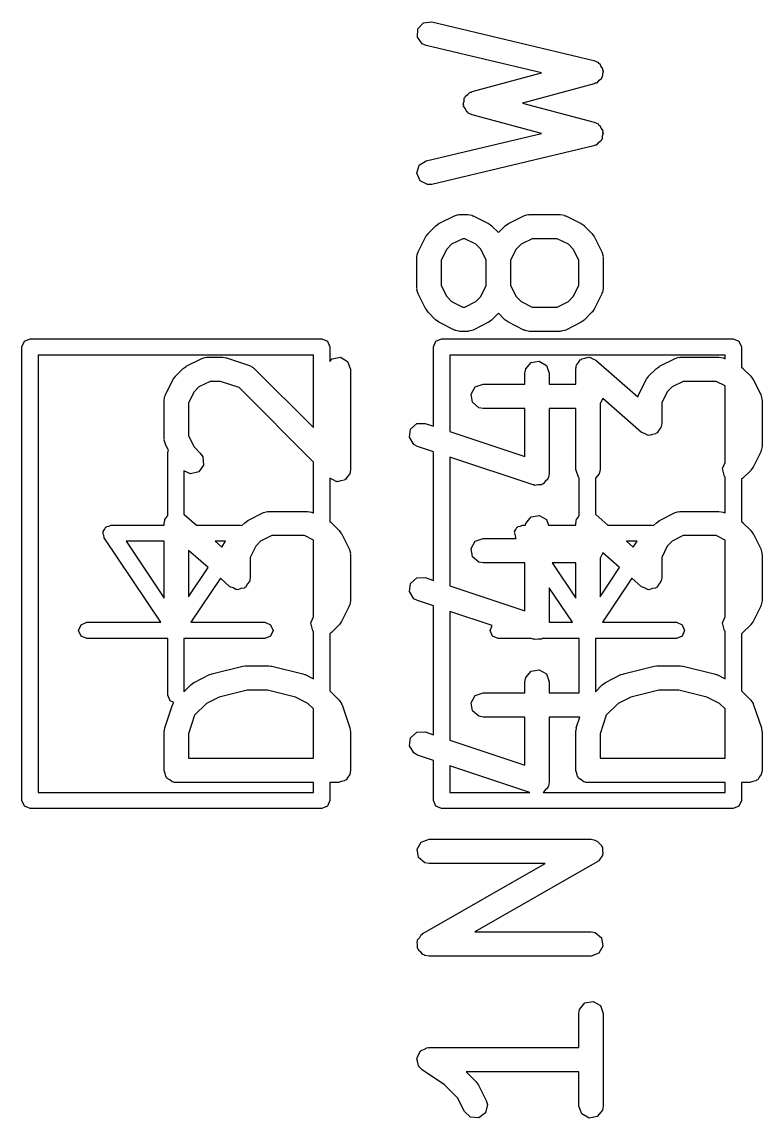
# Model space of a CAD drawing. Extents: x 43 to 269, y -130 to -26.
# Drawn here: x 151.2 to 155.76, y -109.28 to -102.51 of the extents above; entities that cross this region are included whole.
import ezdxf

# ---------------------------------------------------------------- set-up
doc = ezdxf.new("R2010")
doc.units = 0
doc.layers.add('BLACK', color=7, linetype='CONTINUOUS')

msp = doc.modelspace()

# ---------------------------------------------------------------- linework, layer by layer
at = {"layer": 'BLACK', "linetype": 'CONTINUOUS'}
for p, q in [((153.637, -102.606), (153.64, -102.555)), ((153.64, -102.555), (153.675, -102.518)), ((153.675, -102.518), (153.726, -102.512)), ((153.726, -102.512), (154.726, -102.75)), ((153.667, -102.647), (153.637, -102.606)), ((153.691, -102.658), (153.667, -102.647)), ((154.402, -102.827), (153.691, -102.658)), ((154.726, -102.75), (154.75, -102.76)), ((154.75, -102.76), (154.755, -102.766)), ((154.755, -102.766), (154.762, -102.77)), ((154.762, -102.77), (154.769, -102.787)), ((153.975, -102.941), (154.402, -102.827)), ((154.769, -102.787), (154.78, -102.801)), ((154.779, -102.834), (154.777, -102.853)), ((154.783, -102.816), (154.779, -102.834)), ((154.78, -102.801), (154.78, -102.809)), ((154.78, -102.809), (154.783, -102.816)), ((154.728, -102.895), (154.285, -103.013)), ((154.734, -102.891), (154.728, -102.895)), ((154.742, -102.89), (154.734, -102.891)), ((154.755, -102.876), (154.742, -102.89)), ((154.77, -102.866), (154.755, -102.876)), ((154.772, -102.858), (154.77, -102.866)), ((154.777, -102.853), (154.772, -102.858)), ((153.926, -102.982), (153.931, -102.977)), ((153.931, -102.977), (153.933, -102.97)), ((153.933, -102.97), (153.949, -102.959)), ((153.949, -102.959), (153.963, -102.945)), ((153.963, -102.945), (153.969, -102.945)), ((153.969, -102.945), (153.975, -102.941)), ((153.92, -103.02), (153.925, -103.001)), ((153.923, -103.026), (153.92, -103.02)), ((153.922, -103.033), (153.923, -103.026)), ((153.933, -103.049), (153.922, -103.033)), ((153.925, -103.001), (153.926, -102.982)), ((154.285, -103.013), (154.728, -103.131)), ((153.941, -103.066), (153.933, -103.049)), ((153.947, -103.069), (153.941, -103.066)), ((153.951, -103.075), (153.947, -103.069)), ((153.975, -103.086), (153.951, -103.075)), ((154.402, -103.2), (153.975, -103.086)), ((154.728, -103.131), (154.752, -103.142)), ((154.752, -103.142), (154.756, -103.149)), ((154.756, -103.149), (154.763, -103.152)), ((154.763, -103.152), (154.77, -103.169)), ((154.77, -103.169), (154.781, -103.184)), ((153.691, -103.369), (154.402, -103.2)), ((154.769, -103.248), (154.753, -103.259)), ((154.771, -103.241), (154.769, -103.248)), ((154.777, -103.235), (154.771, -103.241)), ((154.778, -103.217), (154.777, -103.235)), ((154.783, -103.199), (154.778, -103.217)), ((154.781, -103.184), (154.78, -103.192)), ((154.78, -103.192), (154.783, -103.199)), ((154.726, -103.277), (153.726, -103.515)), ((154.733, -103.272), (154.726, -103.277)), ((154.74, -103.272), (154.733, -103.272)), ((154.753, -103.259), (154.74, -103.272)), ((153.648, -103.397), (153.691, -103.369)), ((153.634, -103.446), (153.648, -103.397)), ((153.654, -103.493), (153.634, -103.446)), ((153.7, -103.516), (153.654, -103.493)), ((153.726, -103.515), (153.7, -103.516)), ((153.77, -103.756), (153.866, -103.708)), ((153.866, -103.708), (153.891, -103.701)), ((153.891, -103.701), (153.895, -103.702)), ((153.895, -103.702), (153.899, -103.7)), ((153.899, -103.7), (153.947, -103.7)), ((153.947, -103.7), (153.972, -103.705)), ((153.972, -103.705), (153.976, -103.708)), ((153.976, -103.708), (153.98, -103.708)), ((153.98, -103.708), (154.075, -103.756)), ((154.199, -103.756), (154.294, -103.708)), ((154.294, -103.708), (154.319, -103.701)), ((154.319, -103.701), (154.323, -103.702)), ((154.323, -103.702), (154.328, -103.7)), ((154.328, -103.7), (154.518, -103.7)), ((154.518, -103.7), (154.544, -103.705)), ((154.544, -103.705), (154.547, -103.708)), ((154.547, -103.708), (154.552, -103.708)), ((154.552, -103.708), (154.647, -103.756)), ((153.703, -103.817), (153.751, -103.77)), ((153.751, -103.77), (153.769, -103.757)), ((153.769, -103.757), (153.77, -103.756)), ((154.075, -103.756), (154.094, -103.769)), ((154.094, -103.769), (154.095, -103.77)), ((154.095, -103.77), (154.137, -103.812)), ((154.137, -103.812), (154.179, -103.77)), ((154.179, -103.77), (154.198, -103.757)), ((154.198, -103.757), (154.199, -103.756)), ((154.647, -103.756), (154.665, -103.769)), ((154.665, -103.769), (154.666, -103.77)), ((154.666, -103.77), (154.714, -103.817)), ((153.642, -103.932), (153.689, -103.837)), ((153.689, -103.837), (153.703, -103.819)), ((153.703, -103.819), (153.703, -103.817)), ((153.917, -103.85), (153.848, -103.884)), ((153.929, -103.85), (153.917, -103.85)), ((153.998, -103.884), (153.929, -103.85)), ((154.345, -103.85), (154.277, -103.884)), ((154.5, -103.85), (154.345, -103.85)), ((154.569, -103.884), (154.5, -103.85)), ((154.714, -103.817), (154.727, -103.836)), ((154.727, -103.836), (154.728, -103.837)), ((154.728, -103.837), (154.776, -103.932)), ((153.818, -103.915), (153.784, -103.983)), ((153.848, -103.884), (153.818, -103.915)), ((154.028, -103.915), (153.998, -103.884)), ((154.062, -103.983), (154.028, -103.915)), ((154.246, -103.915), (154.212, -103.983)), ((154.277, -103.884), (154.246, -103.915)), ((154.599, -103.915), (154.569, -103.884)), ((154.634, -103.983), (154.599, -103.915)), ((153.634, -103.966), (153.638, -103.94)), ((153.634, -104.156), (153.634, -103.966)), ((153.638, -103.94), (153.641, -103.937)), ((153.641, -103.937), (153.642, -103.932)), ((153.784, -103.983), (153.784, -104.138)), ((154.062, -104.138), (154.062, -103.983)), ((154.212, -103.983), (154.212, -104.138)), ((154.634, -104.138), (154.634, -103.983)), ((154.776, -103.932), (154.783, -103.957)), ((154.783, -103.957), (154.782, -103.961)), ((154.782, -103.961), (154.784, -103.966)), ((154.784, -103.966), (154.784, -104.156)), ((153.635, -104.16), (153.634, -104.156)), ((153.634, -104.165), (153.635, -104.16)), ((153.642, -104.19), (153.634, -104.165)), ((153.689, -104.285), (153.642, -104.19)), ((153.784, -104.138), (153.818, -104.207)), ((154.028, -104.207), (154.062, -104.138)), ((154.212, -104.138), (154.246, -104.207)), ((154.599, -104.207), (154.634, -104.138)), ((154.776, -104.19), (154.728, -104.285)), ((154.779, -104.182), (154.776, -104.185)), ((154.776, -104.185), (154.776, -104.19)), ((154.784, -104.156), (154.779, -104.182)), ((153.818, -104.207), (153.848, -104.237)), ((153.848, -104.237), (153.917, -104.272)), ((153.929, -104.272), (153.998, -104.237)), ((153.998, -104.237), (154.028, -104.207)), ((154.246, -104.207), (154.277, -104.237)), ((154.277, -104.237), (154.345, -104.272)), ((154.5, -104.272), (154.569, -104.237)), ((154.569, -104.237), (154.599, -104.207)), ((153.69, -104.286), (153.689, -104.285)), ((153.703, -104.304), (153.69, -104.286)), ((153.751, -104.352), (153.703, -104.304)), ((153.917, -104.272), (153.929, -104.272)), ((154.137, -104.31), (154.095, -104.352)), ((154.179, -104.352), (154.137, -104.31)), ((154.345, -104.272), (154.5, -104.272)), ((154.714, -104.304), (154.666, -104.352)), ((154.715, -104.303), (154.714, -104.304)), ((154.728, -104.285), (154.715, -104.303)), ((153.752, -104.353), (153.751, -104.352)), ((153.77, -104.366), (153.752, -104.353)), ((153.866, -104.414), (153.77, -104.366)), ((154.075, -104.366), (153.98, -104.414)), ((154.077, -104.365), (154.075, -104.366)), ((154.095, -104.352), (154.077, -104.365)), ((154.181, -104.353), (154.179, -104.352)), ((154.199, -104.366), (154.181, -104.353)), ((154.294, -104.414), (154.199, -104.366)), ((154.647, -104.366), (154.552, -104.414)), ((154.648, -104.365), (154.647, -104.366)), ((154.666, -104.352), (154.648, -104.365)), ((153.87, -104.414), (153.866, -104.414)), ((153.873, -104.417), (153.87, -104.414)), ((153.899, -104.422), (153.873, -104.417)), ((153.947, -104.422), (153.899, -104.422)), ((153.951, -104.42), (153.947, -104.422)), ((153.955, -104.421), (153.951, -104.42)), ((153.98, -104.414), (153.955, -104.421)), ((154.299, -104.414), (154.294, -104.414)), ((154.302, -104.417), (154.299, -104.414)), ((154.328, -104.422), (154.302, -104.417)), ((154.518, -104.422), (154.328, -104.422)), ((154.522, -104.42), (154.518, -104.422)), ((154.527, -104.421), (154.522, -104.42)), ((154.552, -104.414), (154.527, -104.421)), ((151.196, -104.518), (151.211, -104.483)), ((151.196, -107.318), (151.196, -104.518)), ((151.211, -104.483), (151.246, -104.468)), ((151.246, -104.468), (153.046, -104.468)), ((153.046, -104.468), (153.081, -104.483)), ((153.081, -104.483), (153.096, -104.518)), ((153.096, -104.518), (153.096, -104.609)), ((153.736, -104.518), (153.751, -104.483)), ((153.736, -105.007), (153.736, -104.518)), ((153.751, -104.483), (153.786, -104.468)), ((153.786, -104.468), (155.586, -104.468)), ((155.586, -104.468), (155.621, -104.483)), ((155.621, -104.483), (155.636, -104.518)), ((155.636, -104.518), (155.636, -104.643)), ((151.296, -104.568), (151.296, -107.268)), ((152.996, -104.568), (151.296, -104.568)), ((152.21, -104.637), (152.306, -104.589)), ((152.306, -104.589), (152.331, -104.582)), ((152.331, -104.582), (152.335, -104.583)), ((152.335, -104.583), (152.339, -104.581)), ((152.339, -104.581), (152.434, -104.581)), ((152.434, -104.581), (152.456, -104.585)), ((152.456, -104.585), (152.458, -104.585)), ((152.458, -104.585), (152.601, -104.633)), ((152.996, -105.016), (152.996, -104.568)), ((153.096, -104.609), (153.111, -104.591)), ((153.111, -104.591), (153.162, -104.582)), ((153.162, -104.582), (153.206, -104.608)), ((153.836, -104.568), (153.836, -105.04)), ((155.536, -104.568), (153.836, -104.568)), ((154.631, -104.615), (154.642, -104.598)), ((154.642, -104.598), (154.647, -104.596)), ((154.647, -104.596), (154.651, -104.591)), ((154.651, -104.591), (154.671, -104.588)), ((154.671, -104.588), (154.69, -104.581)), ((154.69, -104.581), (154.696, -104.583)), ((154.696, -104.583), (154.702, -104.582)), ((154.702, -104.582), (154.719, -104.592)), ((154.719, -104.592), (154.738, -104.6)), ((154.738, -104.6), (154.998, -104.827)), ((155.131, -104.637), (155.227, -104.589)), ((155.227, -104.589), (155.251, -104.582)), ((155.251, -104.582), (155.256, -104.583)), ((155.256, -104.583), (155.26, -104.581)), ((155.26, -104.581), (155.498, -104.581)), ((155.498, -104.581), (155.524, -104.586)), ((155.524, -104.586), (155.527, -104.588)), ((155.527, -104.588), (155.532, -104.589)), ((155.532, -104.589), (155.536, -104.591)), ((155.536, -104.591), (155.536, -104.568)), ((152.143, -104.698), (152.191, -104.651)), ((152.191, -104.651), (152.209, -104.638)), ((152.209, -104.638), (152.21, -104.637)), ((152.601, -104.633), (152.624, -104.645)), ((152.624, -104.645), (152.626, -104.649)), ((152.626, -104.649), (152.63, -104.651)), ((152.63, -104.651), (152.996, -105.016)), ((153.206, -104.608), (153.224, -104.656)), ((153.224, -104.656), (153.224, -105.275)), ((154.3, -104.68), (154.305, -104.654)), ((154.305, -104.654), (154.338, -104.615)), ((154.338, -104.615), (154.388, -104.606)), ((154.388, -104.606), (154.433, -104.632)), ((154.433, -104.632), (154.45, -104.68)), ((154.614, -104.656), (154.616, -104.645)), ((154.614, -104.748), (154.614, -104.656)), ((154.615, -104.642), (154.617, -104.639)), ((154.616, -104.645), (154.615, -104.642)), ((154.617, -104.639), (154.618, -104.63)), ((154.618, -104.63), (154.631, -104.615)), ((155.064, -104.698), (155.112, -104.651)), ((155.112, -104.651), (155.13, -104.638)), ((155.13, -104.638), (155.131, -104.637)), ((155.636, -104.643), (155.645, -104.65)), ((155.645, -104.65), (155.646, -104.651)), ((155.646, -104.651), (155.694, -104.698)), ((152.082, -104.813), (152.129, -104.718)), ((152.129, -104.718), (152.143, -104.7)), ((152.143, -104.7), (152.143, -104.698)), ((152.357, -104.731), (152.288, -104.765)), ((152.422, -104.731), (152.357, -104.731)), ((152.537, -104.769), (152.422, -104.731)), ((154.3, -104.748), (154.3, -104.68)), ((154.45, -104.68), (154.45, -104.748)), ((155.002, -104.813), (155.05, -104.718)), ((155.05, -104.718), (155.063, -104.7)), ((155.063, -104.7), (155.064, -104.698)), ((155.278, -104.731), (155.209, -104.765)), ((155.48, -104.731), (155.278, -104.731)), ((155.536, -104.759), (155.48, -104.731)), ((155.694, -104.698), (155.707, -104.717)), ((155.707, -104.717), (155.708, -104.718)), ((155.708, -104.718), (155.756, -104.813)), ((152.258, -104.796), (152.224, -104.864)), ((152.288, -104.765), (152.258, -104.796)), ((152.996, -105.229), (152.537, -104.769)), ((153.968, -104.81), (153.994, -104.765)), ((153.994, -104.765), (154.042, -104.748)), ((154.042, -104.748), (154.3, -104.748)), ((154.45, -104.748), (154.614, -104.748)), ((155.179, -104.796), (155.145, -104.864)), ((155.209, -104.765), (155.179, -104.796)), ((155.536, -105.231), (155.536, -104.759)), ((152.074, -104.847), (152.078, -104.821)), ((152.074, -105.085), (152.074, -104.847)), ((152.078, -104.821), (152.081, -104.817)), ((152.081, -104.817), (152.082, -104.813)), ((152.224, -104.864), (152.224, -105.067)), ((153.977, -104.86), (153.968, -104.81)), ((154.016, -104.893), (153.977, -104.86)), ((154.782, -104.837), (154.764, -104.868)), ((154.764, -104.868), (154.764, -105.275)), ((155.02, -105.046), (154.782, -104.837)), ((154.998, -104.827), (154.999, -104.821)), ((154.999, -104.821), (155.002, -104.817)), ((155.002, -104.817), (155.002, -104.813)), ((155.145, -104.864), (155.145, -104.989)), ((155.756, -104.813), (155.763, -104.838)), ((155.763, -104.838), (155.762, -104.842)), ((155.762, -104.842), (155.764, -104.847)), ((155.764, -104.847), (155.764, -105.132)), ((154.042, -104.898), (154.016, -104.893)), ((154.3, -104.898), (154.042, -104.898)), ((154.3, -105.195), (154.3, -104.898)), ((154.45, -104.898), (154.45, -105.299)), ((154.614, -104.898), (154.45, -104.898)), ((154.614, -105.275), (154.614, -104.898)), ((153.595, -105.025), (153.633, -104.991)), ((153.633, -104.991), (153.685, -104.99)), ((153.685, -104.99), (153.736, -105.007)), ((155.142, -105.007), (155.14, -105.015)), ((155.143, -105.004), (155.142, -105.007)), ((155.145, -104.989), (155.143, -105.001)), ((155.143, -105.001), (155.143, -105.004)), ((152.224, -105.067), (152.258, -105.135)), ((153.588, -105.076), (153.595, -105.025)), ((153.836, -105.04), (154.3, -105.195)), ((155.039, -105.053), (155.02, -105.046)), ((155.057, -105.063), (155.039, -105.053)), ((155.062, -105.062), (155.057, -105.063)), ((155.068, -105.064), (155.062, -105.062)), ((155.087, -105.058), (155.068, -105.064)), ((155.107, -105.054), (155.087, -105.058)), ((155.111, -105.05), (155.107, -105.054)), ((155.117, -105.048), (155.111, -105.05)), ((155.127, -105.031), (155.117, -105.048)), ((155.14, -105.015), (155.127, -105.031)), ((152.075, -105.089), (152.074, -105.085)), ((152.074, -105.093), (152.075, -105.089)), ((152.082, -105.118), (152.074, -105.093)), ((152.101, -105.157), (152.082, -105.118)), ((152.258, -105.135), (152.297, -105.174)), ((153.614, -105.12), (153.588, -105.076)), ((153.637, -105.132), (153.614, -105.12)), ((153.736, -105.165), (153.637, -105.132)), ((155.764, -105.132), (155.759, -105.158)), ((152.096, -105.168), (152.101, -105.157)), ((152.096, -105.559), (152.096, -105.168)), ((152.297, -105.174), (152.312, -105.196)), ((152.312, -105.196), (152.316, -105.247)), ((153.736, -105.959), (153.736, -105.165)), ((154.352, -105.37), (153.836, -105.198)), ((153.836, -105.198), (153.836, -105.993)), ((155.756, -105.166), (155.708, -105.261)), ((155.759, -105.158), (155.756, -105.161)), ((155.756, -105.161), (155.756, -105.166)), ((152.316, -105.247), (152.287, -105.289)), ((152.996, -105.544), (152.996, -105.229)), ((153.224, -105.275), (153.221, -105.291)), ((154.631, -105.323), (154.614, -105.275)), ((154.764, -105.275), (154.759, -105.301)), ((155.519, -105.269), (155.536, -105.231)), ((155.532, -105.318), (155.519, -105.269)), ((155.708, -105.261), (155.695, -105.279)), ((152.237, -105.302), (152.196, -105.283)), ((152.196, -105.283), (152.196, -105.551)), ((152.287, -105.289), (152.237, -105.302)), ((153.116, -105.338), (153.096, -105.328)), ((153.096, -105.328), (153.096, -105.596)), ((153.136, -105.349), (153.116, -105.338)), ((153.164, -105.344), (153.142, -105.35)), ((153.186, -105.34), (153.164, -105.344)), ((153.188, -105.337), (153.186, -105.34)), ((153.192, -105.337), (153.188, -105.337)), ((153.205, -105.318), (153.192, -105.337)), ((153.219, -105.301), (153.205, -105.318)), ((153.22, -105.296), (153.219, -105.301)), ((153.221, -105.295), (153.22, -105.296)), ((153.221, -105.291), (153.221, -105.295)), ((154.441, -105.335), (154.426, -105.348)), ((154.442, -105.329), (154.441, -105.335)), ((154.446, -105.325), (154.442, -105.329)), ((154.45, -105.299), (154.446, -105.325)), ((154.636, -105.326), (154.631, -105.323)), ((154.636, -105.559), (154.636, -105.326)), ((154.759, -105.301), (154.736, -105.328)), ((154.736, -105.328), (154.736, -105.551)), ((155.536, -105.321), (155.532, -105.318)), ((155.536, -105.544), (155.536, -105.321)), ((155.646, -105.328), (155.636, -105.335)), ((155.636, -105.335), (155.636, -105.596)), ((155.694, -105.281), (155.646, -105.328)), ((155.695, -105.279), (155.694, -105.281)), ((153.139, -105.348), (153.136, -105.349)), ((153.142, -105.35), (153.139, -105.348)), ((154.357, -105.37), (154.352, -105.37)), ((154.362, -105.373), (154.357, -105.37)), ((154.382, -105.369), (154.362, -105.373)), ((154.403, -105.369), (154.382, -105.369)), ((154.407, -105.365), (154.403, -105.369)), ((154.413, -105.364), (154.407, -105.365)), ((154.426, -105.348), (154.413, -105.364)), ((152.591, -105.589), (152.687, -105.541)), ((152.687, -105.541), (152.711, -105.534)), ((152.711, -105.534), (152.716, -105.535)), ((152.716, -105.535), (152.72, -105.533)), ((152.72, -105.533), (152.958, -105.533)), ((152.958, -105.533), (152.984, -105.538)), ((152.984, -105.538), (152.987, -105.541)), ((152.987, -105.541), (152.992, -105.541)), ((152.992, -105.541), (152.996, -105.544)), ((155.131, -105.589), (155.227, -105.541)), ((155.227, -105.541), (155.251, -105.534)), ((155.251, -105.534), (155.256, -105.535)), ((155.256, -105.535), (155.26, -105.533)), ((155.26, -105.533), (155.498, -105.533)), ((155.498, -105.533), (155.524, -105.538)), ((155.524, -105.538), (155.527, -105.541)), ((155.527, -105.541), (155.532, -105.541)), ((155.532, -105.541), (155.536, -105.544)), ((152.074, -105.608), (152.076, -105.597)), ((152.074, -105.618), (152.074, -105.608)), ((152.075, -105.594), (152.077, -105.591)), ((152.076, -105.597), (152.075, -105.594)), ((152.077, -105.591), (152.078, -105.583)), ((152.078, -105.583), (152.091, -105.567)), ((152.091, -105.567), (152.096, -105.559)), ((152.196, -105.551), (152.198, -105.552)), ((152.198, -105.552), (152.273, -105.618)), ((152.554, -105.621), (152.572, -105.603)), ((152.572, -105.603), (152.59, -105.59)), ((152.59, -105.59), (152.591, -105.589)), ((153.096, -105.596), (153.105, -105.602)), ((153.105, -105.602), (153.106, -105.603)), ((153.106, -105.603), (153.154, -105.651)), ((154.303, -105.618), (154.305, -105.607)), ((154.305, -105.607), (154.338, -105.567)), ((154.338, -105.567), (154.388, -105.558)), ((154.388, -105.558), (154.433, -105.584)), ((154.433, -105.584), (154.445, -105.618)), ((154.614, -105.608), (154.616, -105.597)), ((154.614, -105.618), (154.614, -105.608)), ((154.615, -105.594), (154.617, -105.591)), ((154.616, -105.597), (154.615, -105.594)), ((154.617, -105.591), (154.618, -105.583)), ((154.618, -105.583), (154.631, -105.567)), ((154.631, -105.567), (154.636, -105.559)), ((154.736, -105.551), (154.738, -105.552)), ((154.738, -105.552), (154.813, -105.618)), ((155.094, -105.621), (155.112, -105.603)), ((155.112, -105.603), (155.13, -105.59)), ((155.13, -105.59), (155.131, -105.589)), ((155.636, -105.596), (155.645, -105.602)), ((155.645, -105.602), (155.646, -105.603)), ((155.646, -105.603), (155.694, -105.651)), ((151.696, -105.668), (151.698, -105.663)), ((151.702, -105.681), (151.696, -105.668)), ((151.697, -105.658), (151.705, -105.646)), ((151.698, -105.663), (151.697, -105.658)), ((151.704, -105.696), (151.702, -105.681)), ((151.705, -105.646), (151.711, -105.633)), ((151.711, -105.633), (151.715, -105.631)), ((151.715, -105.631), (151.718, -105.626)), ((151.718, -105.626), (151.733, -105.624)), ((151.733, -105.624), (151.746, -105.618)), ((151.746, -105.618), (152.074, -105.618)), ((152.273, -105.618), (152.546, -105.618)), ((152.546, -105.618), (152.554, -105.621)), ((152.738, -105.683), (152.669, -105.718)), ((152.94, -105.683), (152.738, -105.683)), ((152.996, -105.711), (152.94, -105.683)), ((153.154, -105.651), (153.167, -105.669)), ((153.167, -105.669), (153.168, -105.67)), ((153.168, -105.67), (153.216, -105.765)), ((154.236, -105.668), (154.238, -105.663)), ((154.242, -105.681), (154.236, -105.668)), ((154.237, -105.658), (154.245, -105.646)), ((154.238, -105.663), (154.237, -105.658)), ((154.244, -105.696), (154.242, -105.681)), ((154.245, -105.646), (154.251, -105.633)), ((154.251, -105.633), (154.255, -105.631)), ((154.255, -105.631), (154.258, -105.626)), ((154.258, -105.626), (154.273, -105.624)), ((154.273, -105.624), (154.286, -105.618)), ((154.286, -105.618), (154.303, -105.618)), ((154.445, -105.618), (154.614, -105.618)), ((154.813, -105.618), (155.086, -105.618)), ((155.086, -105.618), (155.094, -105.621)), ((155.278, -105.683), (155.209, -105.718)), ((155.48, -105.683), (155.278, -105.683)), ((155.536, -105.711), (155.48, -105.683)), ((155.694, -105.651), (155.707, -105.669)), ((155.707, -105.669), (155.708, -105.67)), ((155.708, -105.67), (155.756, -105.765)), ((152.053, -106.218), (151.704, -105.696)), ((151.839, -105.718), (152.074, -106.069)), ((152.074, -105.718), (151.839, -105.718)), ((152.074, -106.069), (152.074, -105.718)), ((152.388, -105.718), (152.429, -105.754)), ((152.453, -105.718), (152.388, -105.718)), ((152.429, -105.754), (152.453, -105.718)), ((152.639, -105.748), (152.605, -105.817)), ((152.669, -105.718), (152.639, -105.748)), ((152.996, -106.184), (152.996, -105.711)), ((153.968, -105.762), (153.994, -105.718)), ((153.994, -105.718), (154.042, -105.7)), ((154.042, -105.7), (154.247, -105.7)), ((154.247, -105.7), (154.244, -105.696)), ((154.928, -105.718), (154.969, -105.754)), ((154.993, -105.718), (154.928, -105.718)), ((154.969, -105.754), (154.993, -105.718)), ((155.179, -105.748), (155.145, -105.817)), ((155.209, -105.718), (155.179, -105.748)), ((155.536, -106.184), (155.536, -105.711)), ((152.345, -105.88), (152.224, -105.774)), ((152.224, -105.774), (152.224, -106.061)), ((152.605, -105.817), (152.605, -105.942)), ((153.216, -105.765), (153.223, -105.79)), ((153.223, -105.79), (153.222, -105.795)), ((153.222, -105.795), (153.224, -105.799)), ((153.224, -105.799), (153.224, -106.085)), ((153.977, -105.813), (153.968, -105.762)), ((154.016, -105.846), (153.977, -105.813)), ((154.782, -105.79), (154.764, -105.821)), ((154.885, -105.88), (154.782, -105.79)), ((155.145, -105.817), (155.145, -105.942)), ((155.756, -105.765), (155.763, -105.79)), ((155.763, -105.79), (155.762, -105.795)), ((155.762, -105.795), (155.764, -105.799)), ((155.764, -105.799), (155.764, -106.085)), ((152.224, -106.061), (152.345, -105.88)), ((154.042, -105.85), (154.016, -105.846)), ((154.3, -105.85), (154.042, -105.85)), ((154.3, -106.147), (154.3, -105.85)), ((154.468, -105.85), (154.614, -106.069)), ((154.614, -105.85), (154.468, -105.85)), ((154.614, -106.069), (154.614, -105.85)), ((154.764, -105.821), (154.764, -106.061)), ((154.764, -106.061), (154.885, -105.88)), ((152.421, -105.946), (152.239, -106.218)), ((152.48, -105.998), (152.421, -105.946)), ((152.605, -105.942), (152.603, -105.953)), ((152.603, -105.953), (152.603, -105.956)), ((153.595, -105.978), (153.633, -105.943)), ((153.633, -105.943), (153.685, -105.942)), ((153.685, -105.942), (153.736, -105.959)), ((154.961, -105.946), (154.779, -106.218)), ((155.02, -105.998), (154.961, -105.946)), ((155.145, -105.942), (155.143, -105.953)), ((155.143, -105.953), (155.143, -105.956)), ((152.499, -106.006), (152.48, -105.998)), ((152.517, -106.016), (152.499, -106.006)), ((152.522, -106.015), (152.517, -106.016)), ((152.528, -106.017), (152.522, -106.015)), ((152.547, -106.01), (152.528, -106.017)), ((152.567, -106.007), (152.547, -106.01)), ((152.571, -106.002), (152.567, -106.007)), ((152.577, -106), (152.571, -106.002)), ((152.587, -105.983), (152.577, -106)), ((152.6, -105.967), (152.587, -105.983)), ((152.602, -105.959), (152.6, -105.967)), ((152.603, -105.956), (152.602, -105.959)), ((153.588, -106.028), (153.595, -105.978)), ((153.836, -105.993), (154.3, -106.147)), ((154.593, -106.218), (154.45, -106.005)), ((154.45, -106.005), (154.45, -106.218)), ((155.039, -106.006), (155.02, -105.998)), ((155.057, -106.016), (155.039, -106.006)), ((155.062, -106.015), (155.057, -106.016)), ((155.068, -106.017), (155.062, -106.015)), ((155.087, -106.01), (155.068, -106.017)), ((155.107, -106.007), (155.087, -106.01)), ((155.111, -106.002), (155.107, -106.007)), ((155.117, -106), (155.111, -106.002)), ((155.127, -105.983), (155.117, -106)), ((155.14, -105.967), (155.127, -105.983)), ((155.142, -105.959), (155.14, -105.967)), ((155.143, -105.956), (155.142, -105.959)), ((153.224, -106.085), (153.219, -106.11)), ((153.614, -106.072), (153.588, -106.028)), ((153.637, -106.084), (153.614, -106.072)), ((153.736, -106.117), (153.637, -106.084)), ((155.764, -106.085), (155.759, -106.11)), ((153.216, -106.118), (153.168, -106.213)), ((153.219, -106.11), (153.216, -106.114)), ((153.216, -106.114), (153.216, -106.118)), ((153.736, -106.912), (153.736, -106.117)), ((154.098, -106.238), (153.836, -106.151)), ((153.836, -106.151), (153.836, -106.945)), ((155.756, -106.118), (155.708, -106.213)), ((155.759, -106.11), (155.756, -106.114)), ((155.756, -106.114), (155.756, -106.118)), ((151.561, -106.233), (151.596, -106.218)), ((151.596, -106.218), (152.053, -106.218)), ((152.239, -106.218), (152.696, -106.218)), ((152.696, -106.218), (152.731, -106.233)), ((152.979, -106.221), (152.996, -106.184)), ((152.992, -106.271), (152.979, -106.221)), ((153.168, -106.213), (153.155, -106.231)), ((154.45, -106.218), (154.593, -106.218)), ((154.779, -106.218), (155.236, -106.218)), ((155.236, -106.218), (155.271, -106.233)), ((155.519, -106.221), (155.536, -106.184)), ((155.532, -106.271), (155.519, -106.221)), ((155.708, -106.213), (155.695, -106.231)), ((151.546, -106.268), (151.561, -106.233)), ((151.561, -106.303), (151.546, -106.268)), ((152.731, -106.233), (152.746, -106.268)), ((152.746, -106.268), (152.731, -106.303)), ((152.996, -106.273), (152.992, -106.271)), ((152.996, -106.567), (152.996, -106.273)), ((153.106, -106.281), (153.096, -106.288)), ((153.096, -106.288), (153.096, -106.64)), ((153.154, -106.233), (153.106, -106.281)), ((153.155, -106.231), (153.154, -106.233)), ((154.086, -106.268), (154.098, -106.238)), ((154.101, -106.303), (154.086, -106.268)), ((155.271, -106.233), (155.286, -106.268)), ((155.286, -106.268), (155.271, -106.303)), ((155.536, -106.273), (155.532, -106.271)), ((155.536, -106.567), (155.536, -106.273)), ((155.646, -106.281), (155.636, -106.288)), ((155.636, -106.288), (155.636, -106.64)), ((155.694, -106.233), (155.646, -106.281)), ((155.695, -106.231), (155.694, -106.233)), ((151.596, -106.318), (151.561, -106.303)), ((152.096, -106.318), (151.596, -106.318)), ((152.096, -106.668), (152.096, -106.318)), ((152.696, -106.318), (152.196, -106.318)), ((152.196, -106.318), (152.196, -106.646)), ((152.731, -106.303), (152.696, -106.318)), ((154.136, -106.318), (154.101, -106.303)), ((154.338, -106.318), (154.136, -106.318)), ((154.352, -106.322), (154.338, -106.318)), ((154.357, -106.322), (154.352, -106.322)), ((154.362, -106.325), (154.357, -106.322)), ((154.382, -106.322), (154.362, -106.325)), ((154.403, -106.321), (154.382, -106.322)), ((154.406, -106.318), (154.403, -106.321)), ((154.636, -106.318), (154.406, -106.318)), ((154.636, -106.653), (154.636, -106.318)), ((155.236, -106.318), (154.736, -106.318)), ((154.736, -106.318), (154.736, -106.646)), ((155.271, -106.303), (155.236, -106.318)), ((152.369, -106.536), (152.559, -106.488)), ((152.559, -106.488), (152.574, -106.487)), ((152.574, -106.487), (152.577, -106.486)), ((152.577, -106.486), (152.72, -106.486)), ((152.72, -106.486), (152.735, -106.488)), ((152.735, -106.488), (152.738, -106.488)), ((152.738, -106.488), (152.929, -106.536)), ((154.909, -106.536), (155.099, -106.488)), ((155.099, -106.488), (155.114, -106.487)), ((155.114, -106.487), (155.117, -106.486)), ((155.117, -106.486), (155.26, -106.486)), ((155.26, -106.486), (155.275, -106.488)), ((155.275, -106.488), (155.278, -106.488)), ((155.278, -106.488), (155.469, -106.536)), ((152.258, -106.589), (152.353, -106.541)), ((152.353, -106.541), (152.366, -106.538)), ((152.366, -106.538), (152.369, -106.536)), ((152.929, -106.536), (152.941, -106.541)), ((152.941, -106.541), (152.944, -106.541)), ((152.944, -106.541), (152.996, -106.567)), ((154.3, -106.585), (154.305, -106.559)), ((154.305, -106.559), (154.338, -106.52)), ((154.338, -106.52), (154.388, -106.511)), ((154.388, -106.511), (154.433, -106.536)), ((154.433, -106.536), (154.45, -106.585)), ((154.798, -106.589), (154.893, -106.541)), ((154.893, -106.541), (154.906, -106.538)), ((154.906, -106.538), (154.909, -106.536)), ((155.469, -106.536), (155.481, -106.541)), ((155.481, -106.541), (155.484, -106.541)), ((155.484, -106.541), (155.536, -106.567)), ((152.196, -106.646), (152.238, -106.603)), ((152.238, -106.603), (152.257, -106.59)), ((152.257, -106.59), (152.258, -106.589)), ((154.3, -106.653), (154.3, -106.585)), ((154.45, -106.585), (154.45, -106.653)), ((154.736, -106.646), (154.778, -106.603)), ((154.778, -106.603), (154.797, -106.59)), ((154.797, -106.59), (154.798, -106.589)), ((152.111, -106.703), (152.096, -106.668)), ((152.413, -106.679), (152.336, -106.718)), ((152.586, -106.636), (152.413, -106.679)), ((152.711, -106.636), (152.586, -106.636)), ((152.884, -106.679), (152.711, -106.636)), ((152.961, -106.718), (152.884, -106.679)), ((153.096, -106.64), (153.154, -106.698)), ((153.154, -106.698), (153.169, -106.72)), ((153.968, -106.714), (153.994, -106.67)), ((153.994, -106.67), (154.042, -106.653)), ((154.042, -106.653), (154.3, -106.653)), ((154.45, -106.653), (154.636, -106.653)), ((154.953, -106.679), (154.876, -106.718)), ((155.126, -106.636), (154.953, -106.679)), ((155.251, -106.636), (155.126, -106.636)), ((155.424, -106.679), (155.251, -106.636)), ((155.501, -106.718), (155.424, -106.679)), ((155.636, -106.64), (155.694, -106.698)), ((155.694, -106.698), (155.709, -106.72)), ((152.077, -106.87), (152.125, -106.728)), ((152.133, -106.713), (152.111, -106.703)), ((152.125, -106.728), (152.133, -106.713)), ((152.336, -106.718), (152.262, -106.792)), ((152.996, -106.752), (152.961, -106.718)), ((152.996, -107.057), (152.996, -106.752)), ((153.169, -106.72), (153.169, -106.724)), ((153.169, -106.724), (153.172, -106.728)), ((153.172, -106.728), (153.22, -106.87)), ((153.977, -106.765), (153.968, -106.714)), ((154.016, -106.798), (153.977, -106.765)), ((154.876, -106.718), (154.802, -106.792)), ((155.536, -106.752), (155.501, -106.718)), ((155.536, -107.057), (155.536, -106.752)), ((155.709, -106.72), (155.709, -106.724)), ((155.709, -106.724), (155.712, -106.728)), ((155.712, -106.728), (155.76, -106.87)), ((152.262, -106.792), (152.224, -106.906)), ((154.042, -106.803), (154.016, -106.798)), ((154.3, -106.803), (154.042, -106.803)), ((154.3, -107.1), (154.3, -106.803)), ((154.45, -106.803), (154.45, -107.204)), ((154.64, -106.803), (154.45, -106.803)), ((154.617, -106.87), (154.64, -106.803)), ((154.802, -106.792), (154.764, -106.906)), ((152.074, -106.894), (152.078, -106.872)), ((152.074, -107.132), (152.074, -106.894)), ((152.078, -106.872), (152.077, -106.87)), ((153.22, -106.87), (153.223, -106.893)), ((153.223, -106.893), (153.224, -106.894)), ((153.224, -106.894), (153.224, -107.132)), ((153.595, -106.93), (153.633, -106.896)), ((153.633, -106.896), (153.685, -106.894)), ((153.685, -106.894), (153.736, -106.912)), ((154.614, -106.894), (154.618, -106.872)), ((154.614, -107.132), (154.614, -106.894)), ((154.618, -106.872), (154.617, -106.87)), ((155.76, -106.87), (155.763, -106.893)), ((155.763, -106.893), (155.764, -106.894)), ((155.764, -106.894), (155.764, -107.132)), ((152.224, -106.906), (152.224, -107.057)), ((153.588, -106.981), (153.595, -106.93)), ((153.836, -106.945), (154.3, -107.1)), ((154.764, -106.906), (154.764, -107.057)), ((153.614, -107.024), (153.588, -106.981)), ((153.637, -107.037), (153.614, -107.024)), ((153.736, -107.07), (153.637, -107.037)), ((152.224, -107.057), (152.996, -107.057)), ((153.736, -107.318), (153.736, -107.07)), ((154.331, -107.268), (153.836, -107.103)), ((153.836, -107.103), (153.836, -107.268)), ((154.764, -107.057), (155.536, -107.057)), ((152.08, -107.151), (152.074, -107.132)), ((152.084, -107.17), (152.08, -107.151)), ((152.089, -107.174), (152.084, -107.17)), ((153.207, -107.173), (153.197, -107.19)), ((153.219, -107.158), (153.207, -107.173)), ((153.221, -107.148), (153.219, -107.158)), ((153.222, -107.145), (153.221, -107.148)), ((153.224, -107.132), (153.222, -107.142)), ((153.222, -107.142), (153.222, -107.145)), ((154.62, -107.151), (154.614, -107.132)), ((154.624, -107.17), (154.62, -107.151)), ((154.629, -107.174), (154.624, -107.17)), ((155.747, -107.173), (155.737, -107.19)), ((155.759, -107.158), (155.747, -107.173)), ((155.761, -107.148), (155.759, -107.158)), ((155.762, -107.145), (155.761, -107.148)), ((155.764, -107.132), (155.762, -107.142)), ((155.762, -107.142), (155.762, -107.145)), ((152.091, -107.18), (152.089, -107.174)), ((152.108, -107.19), (152.091, -107.18)), ((152.123, -107.203), (152.108, -107.19)), ((152.133, -107.204), (152.123, -107.203)), ((152.136, -107.206), (152.133, -107.204)), ((152.139, -107.206), (152.136, -107.206)), ((152.149, -107.207), (152.139, -107.206)), ((152.996, -107.207), (152.149, -107.207)), ((152.996, -107.268), (152.996, -107.207)), ((153.149, -107.207), (153.096, -107.207)), ((153.096, -107.207), (153.096, -107.318)), ((153.167, -107.201), (153.149, -107.207)), ((153.186, -107.197), (153.167, -107.201)), ((153.19, -107.192), (153.186, -107.197)), ((153.197, -107.19), (153.19, -107.192)), ((154.441, -107.239), (154.426, -107.253)), ((154.442, -107.234), (154.441, -107.239)), ((154.446, -107.229), (154.442, -107.234)), ((154.45, -107.204), (154.446, -107.229)), ((154.631, -107.18), (154.629, -107.174)), ((154.648, -107.19), (154.631, -107.18)), ((154.663, -107.203), (154.648, -107.19)), ((154.673, -107.204), (154.663, -107.203)), ((154.676, -107.206), (154.673, -107.204)), ((154.679, -107.206), (154.676, -107.206)), ((154.689, -107.207), (154.679, -107.206)), ((155.536, -107.207), (154.689, -107.207)), ((155.536, -107.268), (155.536, -107.207)), ((155.689, -107.207), (155.636, -107.207)), ((155.636, -107.207), (155.636, -107.318)), ((155.707, -107.201), (155.689, -107.207)), ((155.726, -107.197), (155.707, -107.201)), ((155.73, -107.192), (155.726, -107.197)), ((155.737, -107.19), (155.73, -107.192)), ((151.296, -107.268), (152.996, -107.268)), ((153.836, -107.268), (154.331, -107.268)), ((154.426, -107.253), (154.413, -107.268)), ((154.413, -107.268), (155.536, -107.268)), ((151.211, -107.353), (151.196, -107.318)), ((151.246, -107.368), (151.211, -107.353)), ((153.046, -107.368), (151.246, -107.368)), ((153.081, -107.353), (153.046, -107.368)), ((153.096, -107.318), (153.081, -107.353)), ((153.751, -107.353), (153.736, -107.318)), ((153.786, -107.368), (153.751, -107.353)), ((155.586, -107.368), (153.786, -107.368)), ((155.621, -107.353), (155.586, -107.368)), ((155.636, -107.318), (155.621, -107.353)), ((153.635, -107.619), (153.66, -107.575)), ((153.66, -107.575), (153.709, -107.557)), ((153.709, -107.557), (154.709, -107.557)), ((154.709, -107.557), (154.734, -107.562)), ((154.734, -107.562), (154.74, -107.566)), ((154.74, -107.566), (154.746, -107.568)), ((154.746, -107.568), (154.759, -107.582)), ((153.644, -107.67), (153.635, -107.619)), ((154.759, -107.582), (154.774, -107.595)), ((154.774, -107.595), (154.775, -107.602)), ((154.775, -107.602), (154.779, -107.607)), ((154.779, -107.607), (154.779, -107.626)), ((154.779, -107.626), (154.782, -107.645)), ((154.782, -107.645), (154.779, -107.651)), ((153.683, -107.703), (153.644, -107.67)), ((153.671, -108.139), (154.426, -107.707)), ((153.709, -107.707), (153.683, -107.703)), ((154.426, -107.707), (153.709, -107.707)), ((154.746, -107.697), (153.991, -108.129)), ((154.75, -107.692), (154.746, -107.697)), ((154.757, -107.69), (154.75, -107.692)), ((154.766, -107.673), (154.757, -107.69)), ((154.779, -107.658), (154.766, -107.673)), ((154.779, -107.651), (154.779, -107.658)), ((153.635, -108.191), (153.638, -108.185)), ((153.638, -108.178), (153.651, -108.163)), ((153.638, -108.185), (153.638, -108.178)), ((153.651, -108.163), (153.66, -108.146)), ((153.66, -108.146), (153.667, -108.144)), ((153.667, -108.144), (153.671, -108.139)), ((153.991, -108.129), (154.709, -108.129)), ((154.709, -108.129), (154.734, -108.133)), ((154.734, -108.133), (154.774, -108.166)), ((154.774, -108.166), (154.782, -108.217)), ((153.638, -108.21), (153.635, -108.191)), ((153.638, -108.229), (153.638, -108.21)), ((153.642, -108.234), (153.638, -108.229)), ((153.644, -108.241), (153.642, -108.234)), ((153.658, -108.254), (153.644, -108.241)), ((153.671, -108.268), (153.658, -108.254)), ((154.782, -108.217), (154.757, -108.261)), ((153.678, -108.27), (153.671, -108.268)), ((153.683, -108.274), (153.678, -108.27)), ((153.709, -108.279), (153.683, -108.274)), ((154.709, -108.279), (153.709, -108.279)), ((154.757, -108.261), (154.709, -108.279)), ((154.638, -108.607), (154.671, -108.567)), ((154.671, -108.567), (154.722, -108.558)), ((154.722, -108.558), (154.766, -108.584)), ((154.766, -108.584), (154.784, -108.632)), ((154.634, -108.632), (154.638, -108.607)), ((154.634, -108.843), (154.634, -108.632)), ((154.784, -108.632), (154.784, -109.204)), ((153.654, -108.866), (153.658, -108.864)), ((153.658, -108.864), (153.66, -108.861)), ((153.66, -108.861), (153.681, -108.853)), ((153.681, -108.853), (153.7, -108.843)), ((153.7, -108.843), (153.705, -108.844)), ((153.705, -108.844), (153.709, -108.843)), ((153.709, -108.843), (154.634, -108.843)), ((153.634, -108.913), (153.636, -108.909)), ((153.64, -108.934), (153.634, -108.913)), ((153.635, -108.905), (153.646, -108.886)), ((153.636, -108.909), (153.635, -108.905)), ((153.646, -108.886), (153.654, -108.866)), ((153.644, -108.955), (153.64, -108.934)), ((153.647, -108.958), (153.644, -108.955)), ((153.648, -108.962), (153.647, -108.958)), ((153.667, -108.98), (153.648, -108.962)), ((153.804, -109.072), (153.667, -108.98)), ((154.634, -108.993), (153.937, -108.993)), ((153.937, -108.993), (154, -109.055)), ((154.634, -109.204), (154.634, -108.993)), ((154, -109.055), (154.013, -109.074)), ((153.885, -109.153), (153.804, -109.072)), ((154.013, -109.074), (154.014, -109.075)), ((154.014, -109.075), (154.061, -109.17)), ((153.927, -109.237), (153.885, -109.153)), ((154.069, -109.195), (154.057, -109.245)), ((154.061, -109.17), (154.069, -109.195)), ((153.965, -109.273), (153.927, -109.237)), ((154.057, -109.245), (154.016, -109.276)), ((154.651, -109.252), (154.634, -109.204)), ((154.696, -109.278), (154.651, -109.252)), ((154.746, -109.269), (154.696, -109.278)), ((154.779, -109.229), (154.746, -109.269)), ((154.784, -109.204), (154.779, -109.229)), ((154.016, -109.276), (153.965, -109.273))]:
    msp.add_line(p, q, dxfattribs=at)

doc.saveas('drawing.dxf')
